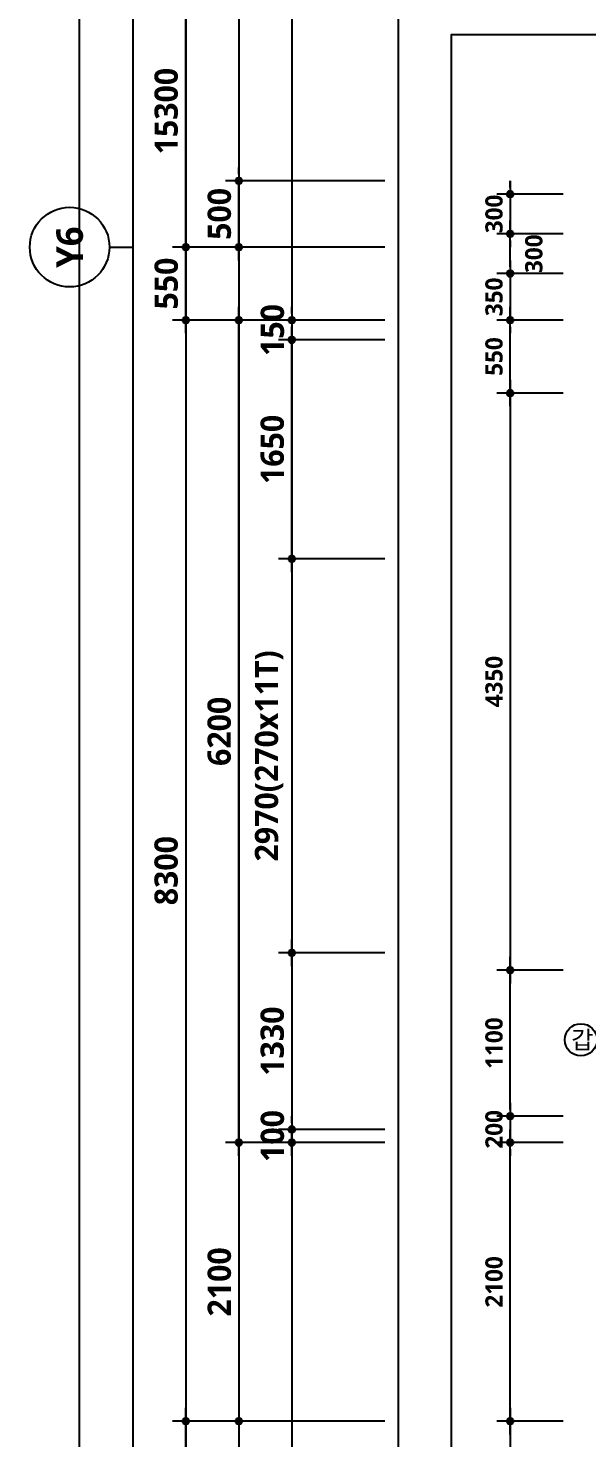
# Model space of a CAD drawing. Header units: millimetres. Extents: x -12482 to 126000, y 0 to 220200.
# Drawn here: x 55713 to 59923, y 71525 to 82150 of the extents above; entities that cross this region are included whole.
import ezdxf
from ezdxf.enums import TextEntityAlignment as Align

# ---------------------------------------------------------------- set-up
doc = ezdxf.new("R2010")
doc.units = ezdxf.units.MM
doc.header["$LTSCALE"] = 60
doc.layers.get('Defpoints').update_dxf_attribs({"color": 153})
for name, color, linetype in [('A-ANNO-DIM', 4, 'Continuous'), ('A-ANNO-SYMB', 7, 'Continuous'), ('A-ANNO-TEXT1', 7, 'Continuous'), ('A-ANNO-TITL', 7, 'Continuous'), ('A-ST-AXIS-BUB', 7, 'Continuous'), ('A-ST-AXIS-DIM', 7, 'Continuous')]:
    doc.layers.add(name, color=color, linetype=linetype)
doc.layers.add('G(그리드1)', color=185, linetype='Continuous', plot=False)
doc.layers.add('G(그리드2)', color=235, linetype='Continuous', plot=False)
doc.styles.add('2020음성 1차', font='NanumGothicBold.ttf')
doc.styles.add('SH_진천_나눔', font='')
doc.styles.get('SH_진천_나눔').set_extended_font_data('NanumGothic', bold=True)
doc.dimstyles.new('SHP 50', dxfattribs={"dimscale": 50, "dimtxt": 3.5, "dimasz": 1, "dimexe": 2, "dimexo": 2, "dimgap": 1, "dimtad": 1, "dimdec": 0, "dimzin": 0, "dimdsep": 46, "dimtxsty": 'SH_진천_나눔', "dimblk": 'DIMDOT', "dimcen": 0.09, "dimclrd": 256, "dimclre": 256, "dimclrt": 3, "dimadec": 0, "dimazin": 1, "dimtfac": 1, "dimtdec": 0, "dimtix": 1, "dimtmove": 2, "dimatfit": 0, "dimldrblk": 'DIMDOT', "dimfxl": 1, "dimtolj": 1, "dimtzin": 0, "dimlwd": -1, "dimlwe": -1, "dimarcsym": 0})
doc.dimstyles.new('SHP 50내부', dxfattribs={"dimscale": 50, "dimtxt": 2.6, "dimasz": 1, "dimexe": 2, "dimexo": 2, "dimgap": 1, "dimtad": 1, "dimdec": 0, "dimzin": 0, "dimdsep": 46, "dimtxsty": '2020음성 1차', "dimblk": 'DIMDOT', "dimcen": 0.09, "dimclrd": 256, "dimclre": 256, "dimclrt": 3, "dimadec": 0, "dimazin": 1, "dimtfac": 1, "dimtdec": 0, "dimtix": 1, "dimtmove": 2, "dimatfit": 0, "dimldrblk": 'DIMDOT', "dimfxl": 1, "dimtolj": 1, "dimtzin": 0, "dimlwd": -1, "dimlwe": -1, "dimarcsym": 0})

# ---------------------------------------------------------------- blocks, each defined once
blk = doc.blocks.new('A-ST-AXIS-BUB-1')
at = {"layer": 'A-ST-AXIS-BUB'}
blk.add_line((0, 350), (0, 0), dxfattribs=at)
blk.add_circle((0, 950), 600, dxfattribs=at)
blk = doc.blocks.new('DIMDOT')
at = {"color": 0}
blk.add_line((-2, 0), (2, 0), dxfattribs=at)
for radius in [0.5, 0.25]:
    blk.add_circle((0, 0), radius, dxfattribs=at)
blk = doc.blocks.new('*D17200')
at = {"layer": 'A-ST-AXIS-DIM'}
for p, q in [((58400, 79950), (56800, 79950)), ((56900, 79900), (56900, 71700)), ((58400, 71650), (56800, 71650))]:
    blk.add_line(p, q, dxfattribs=at)
at = {"layer": 'Defpoints', "color": 0}
for p in [(58500, 79950), (56900, 71650), (58500, 71650)]:
    blk.add_point(p, dxfattribs=at)
at = {"layer": 'A-ST-AXIS-DIM', "linetype": 'ByBlock', "xscale": 50, "yscale": 50, "zscale": 50}
for p, rotation in [((56900, 79950), 90), ((56900, 71650), 270)]:
    blk.add_blockref('DIMDOT', p, dxfattribs=dict(at, rotation=rotation))
at = {"layer": 'A-ST-AXIS-DIM', "color": 3, "insert": (56753, 75800), "char_height": 175, "attachment_point": 5, "rotation": 90, "style": 'SH_진천_나눔'}
blk.add_mtext('\\A1;8300', dxfattribs=at)
blk = doc.blocks.new('*D17201')
at = {"layer": 'A-ST-AXIS-DIM'}
for p, q in [((58400, 80500), (56800, 80500)), ((56900, 80000), (56900, 80450)), ((58400, 79950), (56800, 79950))]:
    blk.add_line(p, q, dxfattribs=at)
at = {"layer": 'Defpoints', "color": 0}
for p in [(56900, 80500), (58500, 80500), (58500, 79950)]:
    blk.add_point(p, dxfattribs=at)
at = {"layer": 'A-ST-AXIS-DIM', "linetype": 'ByBlock', "xscale": 50, "yscale": 50, "zscale": 50}
for p, rotation in [((56900, 80500), 90), ((56900, 79950), 270)]:
    blk.add_blockref('DIMDOT', p, dxfattribs=dict(at, rotation=rotation))
at = {"layer": 'A-ST-AXIS-DIM', "color": 3, "insert": (56754, 80225), "char_height": 175, "attachment_point": 5, "rotation": 90, "style": 'SH_진천_나눔'}
blk.add_mtext('\\A1;550', dxfattribs=at)
blk = doc.blocks.new('*D17202')
at = {"layer": 'A-ST-AXIS-DIM'}
for p, q in [((58400, 71650), (56800, 71650)), ((56900, 68050), (56900, 71600)), ((58400, 68000), (56800, 68000))]:
    blk.add_line(p, q, dxfattribs=at)
at = {"layer": 'Defpoints', "color": 0}
for p in [(56900, 71650), (58500, 71650), (58500, 68000)]:
    blk.add_point(p, dxfattribs=at)
at = {"layer": 'A-ST-AXIS-DIM', "linetype": 'ByBlock', "xscale": 50, "yscale": 50, "zscale": 50}
for p, rotation in [((56900, 71650), 90), ((56900, 68000), 270)]:
    blk.add_blockref('DIMDOT', p, dxfattribs=dict(at, rotation=rotation))
at = {"layer": 'A-ST-AXIS-DIM', "color": 3, "insert": (56753, 69825), "char_height": 175, "attachment_point": 5, "rotation": 90, "style": 'SH_진천_나눔'}
blk.add_mtext('\\A1;3650', dxfattribs=at)
blk = doc.blocks.new('*D17203')
at = {"layer": 'A-ST-AXIS-DIM'}
for p, q in [((58400, 73750), (57200, 73750)), ((57300, 73700), (57300, 71700)), ((58400, 71650), (57200, 71650))]:
    blk.add_line(p, q, dxfattribs=at)
at = {"layer": 'Defpoints', "color": 0}
for p in [(58500, 73750), (57300, 71650), (58500, 71650)]:
    blk.add_point(p, dxfattribs=at)
at = {"layer": 'A-ST-AXIS-DIM', "linetype": 'ByBlock', "xscale": 50, "yscale": 50, "zscale": 50}
for p, rotation in [((57300, 73750), 90), ((57300, 71650), 270)]:
    blk.add_blockref('DIMDOT', p, dxfattribs=dict(at, rotation=rotation))
at = {"layer": 'A-ST-AXIS-DIM', "color": 3, "insert": (57154, 72700), "char_height": 175, "attachment_point": 5, "rotation": 90, "style": 'SH_진천_나눔'}
blk.add_mtext('\\A1;2100', dxfattribs=at)
blk = doc.blocks.new('*D17204')
at = {"layer": 'A-ST-AXIS-DIM'}
for p, q in [((58400, 79950), (57200, 79950)), ((57300, 73800), (57300, 79900)), ((58400, 73750), (57200, 73750))]:
    blk.add_line(p, q, dxfattribs=at)
at = {"layer": 'Defpoints', "color": 0}
for p in [(57300, 79950), (58500, 79950), (58500, 73750)]:
    blk.add_point(p, dxfattribs=at)
at = {"layer": 'A-ST-AXIS-DIM', "linetype": 'ByBlock', "xscale": 50, "yscale": 50, "zscale": 50}
for p, rotation in [((57300, 79950), 90), ((57300, 73750), 270)]:
    blk.add_blockref('DIMDOT', p, dxfattribs=dict(at, rotation=rotation))
at = {"layer": 'A-ST-AXIS-DIM', "color": 3, "insert": (57153, 76850), "char_height": 175, "attachment_point": 5, "rotation": 90, "style": 'SH_진천_나눔'}
blk.add_mtext('\\A1;6200', dxfattribs=at)
blk = doc.blocks.new('*D18124')
at = {"layer": 'A-ST-AXIS-DIM'}
for p, q in [((57300, 81050), (57300, 81100)), ((58400, 81000), (57200, 81000)), ((57300, 80500), (57300, 81000)), ((58400, 80500), (57200, 80500)), ((57300, 80450), (57300, 80400))]:
    blk.add_line(p, q, dxfattribs=at)
at = {"layer": 'Defpoints', "color": 0}
for p in [(57300, 81000), (58500, 81000), (58500, 80500)]:
    blk.add_point(p, dxfattribs=at)
at = {"layer": 'A-ST-AXIS-DIM', "linetype": 'ByBlock', "xscale": 50, "yscale": 50, "zscale": 50}
for p, rotation in [((57300, 81000), 270), ((57300, 80500), 90)]:
    blk.add_blockref('DIMDOT', p, dxfattribs=dict(at, rotation=rotation))
at = {"layer": 'A-ST-AXIS-DIM', "color": 3, "insert": (57154, 80750), "char_height": 175, "attachment_point": 5, "rotation": 90, "style": 'SH_진천_나눔'}
blk.add_mtext('\\A1;500', dxfattribs=at)
blk = doc.blocks.new('갑종 TEXT100')
at = {"layer": 'A-ANNO-SYMB'}
blk.add_circle((0, 0), 243, dxfattribs=at)
at = {"layer": 'A-ANNO-TITL', "style": '2020음성 1차'}
blk.add_text('갑 ', height=266.7, dxfattribs=at).set_placement((67, 0), align=Align.MIDDLE_CENTER)
blk = doc.blocks.new('*D18172')
at = {"layer": 'A-ST-AXIS-DIM'}
for p, q in [((58400, 79800), (57600, 79800)), ((57700, 78200), (57700, 79750)), ((58400, 78150), (57600, 78150))]:
    blk.add_line(p, q, dxfattribs=at)
at = {"layer": 'Defpoints', "color": 0}
for p in [(57700, 79800), (58500, 79800), (58500, 78150)]:
    blk.add_point(p, dxfattribs=at)
at = {"layer": 'A-ST-AXIS-DIM', "linetype": 'ByBlock', "xscale": 50, "yscale": 50, "zscale": 50}
for p, rotation in [((57700, 79800), 90), ((57700, 78150), 270)]:
    blk.add_blockref('DIMDOT', p, dxfattribs=dict(at, rotation=rotation))
at = {"layer": 'A-ST-AXIS-DIM', "color": 3, "insert": (57553, 78975), "char_height": 175, "attachment_point": 5, "rotation": 90, "style": 'SH_진천_나눔'}
blk.add_mtext('\\A1;1650', dxfattribs=at)
blk = doc.blocks.new('*D18173')
at = {"layer": 'A-ST-AXIS-DIM'}
for p, q in [((58400, 75180), (57600, 75180)), ((57700, 75130), (57700, 73900)), ((58400, 73850), (57600, 73850))]:
    blk.add_line(p, q, dxfattribs=at)
at = {"layer": 'Defpoints', "color": 0}
for p in [(58500, 75180), (57700, 73850), (58500, 73850)]:
    blk.add_point(p, dxfattribs=at)
at = {"layer": 'A-ST-AXIS-DIM', "linetype": 'ByBlock', "xscale": 50, "yscale": 50, "zscale": 50}
for p, rotation in [((57700, 75180), 90), ((57700, 73850), 270)]:
    blk.add_blockref('DIMDOT', p, dxfattribs=dict(at, rotation=rotation))
at = {"layer": 'A-ST-AXIS-DIM', "color": 3, "insert": (57553, 74515), "char_height": 175, "attachment_point": 5, "rotation": 90, "style": 'SH_진천_나눔'}
blk.add_mtext('\\A1;1330', dxfattribs=at)
blk = doc.blocks.new('*D18174')
at = {"layer": 'A-ST-AXIS-DIM'}
for p, q in [((57700, 73900), (57700, 73950)), ((58400, 73850), (57600, 73850)), ((57700, 73750), (57700, 73850)), ((58400, 73750), (57600, 73750)), ((57700, 73700), (57700, 73650))]:
    blk.add_line(p, q, dxfattribs=at)
at = {"layer": 'Defpoints', "color": 0}
for p in [(57700, 73850), (58500, 73850), (58500, 73750)]:
    blk.add_point(p, dxfattribs=at)
at = {"layer": 'A-ST-AXIS-DIM', "linetype": 'ByBlock', "xscale": 50, "yscale": 50, "zscale": 50}
for p, rotation in [((57700, 73850), 270), ((57700, 73750), 90)]:
    blk.add_blockref('DIMDOT', p, dxfattribs=dict(at, rotation=rotation))
at = {"layer": 'A-ST-AXIS-DIM', "color": 3, "insert": (57554, 73800), "char_height": 175, "attachment_point": 5, "rotation": 90, "style": 'SH_진천_나눔'}
blk.add_mtext('\\A1;100', dxfattribs=at)
blk = doc.blocks.new('*D18175')
at = {"layer": 'A-ST-AXIS-DIM'}
for p, q in [((58400, 78150), (57600, 78150)), ((57700, 78100), (57700, 75230)), ((58400, 75180), (57600, 75180))]:
    blk.add_line(p, q, dxfattribs=at)
at = {"layer": 'Defpoints', "color": 0}
for p in [(58500, 78150), (57700, 75180), (58500, 75180)]:
    blk.add_point(p, dxfattribs=at)
at = {"layer": 'A-ST-AXIS-DIM', "linetype": 'ByBlock', "xscale": 50, "yscale": 50, "zscale": 50}
for p, rotation in [((57700, 78150), 90), ((57700, 75180), 270)]:
    blk.add_blockref('DIMDOT', p, dxfattribs=dict(at, rotation=rotation))
at = {"layer": 'A-ST-AXIS-DIM', "color": 3, "insert": (57528, 76665), "char_height": 175, "attachment_point": 5, "rotation": 90, "style": 'SH_진천_나눔'}
blk.add_mtext('\\A1;\\A1;2970(270x11T)', dxfattribs=at)
blk = doc.blocks.new('*D18380')
at = {"layer": 'A-ST-AXIS-DIM'}
for p, q in [((57700, 80000), (57700, 80050)), ((58400, 79950), (57600, 79950)), ((57700, 79950), (57700, 79800)), ((58400, 79800), (57600, 79800)), ((57700, 79750), (57700, 79700))]:
    blk.add_line(p, q, dxfattribs=at)
at = {"layer": 'Defpoints', "color": 0}
for p in [(58500, 79950), (57700, 79800), (58500, 79800)]:
    blk.add_point(p, dxfattribs=at)
at = {"layer": 'A-ST-AXIS-DIM', "linetype": 'ByBlock', "xscale": 50, "yscale": 50, "zscale": 50}
for p, rotation in [((57700, 79950), 270), ((57700, 79800), 90)]:
    blk.add_blockref('DIMDOT', p, dxfattribs=dict(at, rotation=rotation))
at = {"layer": 'A-ST-AXIS-DIM', "color": 3, "insert": (57554, 79875), "char_height": 175, "attachment_point": 5, "rotation": 90, "style": 'SH_진천_나눔'}
blk.add_mtext('\\A1;150', dxfattribs=at)
blk = doc.blocks.new('*D20751')
at = {"layer": 'A-ANNO-DIM'}
for p, q in [((59745, 73750), (59245, 73750)), ((59345, 71700), (59345, 73700)), ((59745, 71650), (59245, 71650))]:
    blk.add_line(p, q, dxfattribs=at)
at = {"layer": 'Defpoints', "color": 0}
for p in [(59345, 73750), (59845, 73750), (59845, 71650)]:
    blk.add_point(p, dxfattribs=at)
at = {"layer": 'A-ANNO-DIM', "linetype": 'ByBlock', "xscale": 50, "yscale": 50, "zscale": 50}
for p, rotation in [((59345, 73750), 90), ((59345, 71650), 270)]:
    blk.add_blockref('DIMDOT', p, dxfattribs=dict(at, rotation=rotation))
at = {"layer": 'A-ANNO-DIM', "color": 3, "insert": (59224, 72700), "char_height": 130, "attachment_point": 5, "rotation": 90, "style": '2020음성 1차'}
blk.add_mtext('\\A1;2100', dxfattribs=at)
blk = doc.blocks.new('*D20760')
at = {"layer": 'A-ANNO-DIM'}
for p, q in [((59745, 71650), (59245, 71650)), ((59345, 71600), (59345, 68050)), ((59745, 68000), (59245, 68000))]:
    blk.add_line(p, q, dxfattribs=at)
at = {"layer": 'Defpoints', "color": 0}
for p in [(59845, 71650), (59345, 68000), (59845, 68000)]:
    blk.add_point(p, dxfattribs=at)
at = {"layer": 'A-ANNO-DIM', "linetype": 'ByBlock', "xscale": 50, "yscale": 50, "zscale": 50}
for p, rotation in [((59345, 71650), 90), ((59345, 68000), 270)]:
    blk.add_blockref('DIMDOT', p, dxfattribs=dict(at, rotation=rotation))
at = {"layer": 'A-ANNO-DIM', "color": 3, "insert": (59224, 69825), "char_height": 130, "attachment_point": 5, "rotation": 90, "style": '2020음성 1차'}
blk.add_mtext('\\A1;3650', dxfattribs=at)
blk = doc.blocks.new('*D20761')
at = {"layer": 'A-ANNO-DIM'}
for p, q in [((59745, 73950), (59245, 73950)), ((59345, 74000), (59345, 74050)), ((59345, 73950), (59345, 73750)), ((59745, 73750), (59245, 73750)), ((59345, 73700), (59345, 73650))]:
    blk.add_line(p, q, dxfattribs=at)
at = {"layer": 'Defpoints', "color": 0}
for p in [(59845, 73950), (59345, 73750), (59845, 73750)]:
    blk.add_point(p, dxfattribs=at)
at = {"layer": 'A-ANNO-DIM', "linetype": 'ByBlock', "xscale": 50, "yscale": 50, "zscale": 50}
for p, rotation in [((59345, 73950), 270), ((59345, 73750), 90)]:
    blk.add_blockref('DIMDOT', p, dxfattribs=dict(at, rotation=rotation))
at = {"layer": 'A-ANNO-DIM', "color": 3, "insert": (59224, 73850), "char_height": 130, "attachment_point": 5, "rotation": 90, "style": '2020음성 1차'}
blk.add_mtext('\\A1;200', dxfattribs=at)
blk = doc.blocks.new('*D20763')
at = {"layer": 'A-ANNO-DIM'}
for p, q in [((59745, 75050), (59245, 75050)), ((59345, 74000), (59345, 75000)), ((59745, 73950), (59245, 73950))]:
    blk.add_line(p, q, dxfattribs=at)
at = {"layer": 'Defpoints', "color": 0}
for p in [(59345, 75050), (59845, 75050), (59845, 73950)]:
    blk.add_point(p, dxfattribs=at)
at = {"layer": 'A-ANNO-DIM', "linetype": 'ByBlock', "xscale": 50, "yscale": 50, "zscale": 50}
for p, rotation in [((59345, 75050), 90), ((59345, 73950), 270)]:
    blk.add_blockref('DIMDOT', p, dxfattribs=dict(at, rotation=rotation))
at = {"layer": 'A-ANNO-DIM', "color": 3, "insert": (59224, 74500), "char_height": 130, "attachment_point": 5, "rotation": 90, "style": '2020음성 1차'}
blk.add_mtext('\\A1;1100', dxfattribs=at)
blk = doc.blocks.new('*D20764')
at = {"layer": 'A-ANNO-DIM'}
for p, q in [((59745, 79400), (59245, 79400)), ((59345, 79350), (59345, 75100)), ((59745, 75050), (59245, 75050))]:
    blk.add_line(p, q, dxfattribs=at)
at = {"layer": 'Defpoints', "color": 0}
for p in [(59845, 79400), (59345, 75050), (59845, 75050)]:
    blk.add_point(p, dxfattribs=at)
at = {"layer": 'A-ANNO-DIM', "linetype": 'ByBlock', "xscale": 50, "yscale": 50, "zscale": 50}
for p, rotation in [((59345, 79400), 90), ((59345, 75050), 270)]:
    blk.add_blockref('DIMDOT', p, dxfattribs=dict(at, rotation=rotation))
at = {"layer": 'A-ANNO-DIM', "color": 3, "insert": (59224, 77225), "char_height": 130, "attachment_point": 5, "rotation": 90, "style": '2020음성 1차'}
blk.add_mtext('\\A1;4350', dxfattribs=at)
blk = doc.blocks.new('*D20765')
at = {"layer": 'A-ANNO-DIM'}
for p, q in [((59745, 79950), (59245, 79950)), ((59345, 79450), (59345, 79900)), ((59745, 79400), (59245, 79400))]:
    blk.add_line(p, q, dxfattribs=at)
at = {"layer": 'Defpoints', "color": 0}
for p in [(59345, 79950), (59845, 79950), (59845, 79400)]:
    blk.add_point(p, dxfattribs=at)
at = {"layer": 'A-ANNO-DIM', "linetype": 'ByBlock', "xscale": 50, "yscale": 50, "zscale": 50}
for p, rotation in [((59345, 79950), 90), ((59345, 79400), 270)]:
    blk.add_blockref('DIMDOT', p, dxfattribs=dict(at, rotation=rotation))
at = {"layer": 'A-ANNO-DIM', "color": 3, "insert": (59224, 79675), "char_height": 130, "attachment_point": 5, "rotation": 90, "style": '2020음성 1차'}
blk.add_mtext('\\A1;550', dxfattribs=at)
blk = doc.blocks.new('*D20766')
at = {"layer": 'A-ANNO-DIM'}
for p, q in [((59345, 80350), (59345, 80400)), ((59745, 80300), (59245, 80300)), ((59345, 80300), (59345, 79950)), ((59745, 79950), (59245, 79950)), ((59345, 79900), (59345, 79850))]:
    blk.add_line(p, q, dxfattribs=at)
at = {"layer": 'Defpoints', "color": 0}
for p in [(59845, 80300), (59345, 79950), (59845, 79950)]:
    blk.add_point(p, dxfattribs=at)
at = {"layer": 'A-ANNO-DIM', "linetype": 'ByBlock', "xscale": 50, "yscale": 50, "zscale": 50}
for p, rotation in [((59345, 80300), 270), ((59345, 79950), 90)]:
    blk.add_blockref('DIMDOT', p, dxfattribs=dict(at, rotation=rotation))
at = {"layer": 'A-ANNO-DIM', "color": 3, "insert": (59224, 80125), "char_height": 130, "attachment_point": 5, "rotation": 90, "style": '2020음성 1차'}
blk.add_mtext('\\A1;350', dxfattribs=at)
blk = doc.blocks.new('*D20767')
at = {"layer": 'A-ANNO-DIM'}
for p, q in [((59745, 80600), (59245, 80600)), ((59345, 80350), (59345, 80550)), ((59745, 80300), (59245, 80300))]:
    blk.add_line(p, q, dxfattribs=at)
at = {"layer": 'Defpoints', "color": 0}
for p in [(59345, 80600), (59845, 80600), (59845, 80300)]:
    blk.add_point(p, dxfattribs=at)
at = {"layer": 'A-ANNO-DIM', "linetype": 'ByBlock', "xscale": 50, "yscale": 50, "zscale": 50}
for p, rotation in [((59345, 80600), 90), ((59345, 80300), 270)]:
    blk.add_blockref('DIMDOT', p, dxfattribs=dict(at, rotation=rotation))
at = {"layer": 'A-ANNO-DIM', "color": 3, "insert": (59524, 80450), "char_height": 130, "attachment_point": 5, "rotation": 90, "style": '2020음성 1차'}
blk.add_mtext('\\A1;300', dxfattribs=at)
blk = doc.blocks.new('*D20768')
at = {"layer": 'A-ANNO-DIM'}
for p, q in [((59345, 80950), (59345, 81000)), ((59745, 80900), (59245, 80900)), ((59345, 80900), (59345, 80600)), ((59745, 80600), (59245, 80600)), ((59345, 80550), (59345, 80500))]:
    blk.add_line(p, q, dxfattribs=at)
at = {"layer": 'Defpoints', "color": 0}
for p in [(59845, 80900), (59345, 80600), (59845, 80600)]:
    blk.add_point(p, dxfattribs=at)
at = {"layer": 'A-ANNO-DIM', "linetype": 'ByBlock', "xscale": 50, "yscale": 50, "zscale": 50}
for p, rotation in [((59345, 80900), 270), ((59345, 80600), 90)]:
    blk.add_blockref('DIMDOT', p, dxfattribs=dict(at, rotation=rotation))
at = {"layer": 'A-ANNO-DIM', "color": 3, "insert": (59224, 80750), "char_height": 130, "attachment_point": 5, "rotation": 90, "style": '2020음성 1차'}
blk.add_mtext('\\A1;300', dxfattribs=at)

msp = doc.modelspace()

# ---------------------------------------------------------------- linework, layer by layer
at = {"layer": 'A-ST-AXIS-DIM'}
for p, q in [((56900, 80550), (56900, 82500)), ((58200, 80500), (56800, 80500))]:
    msp.add_line(p, q, dxfattribs=at)
at = {"layer": 'G(그리드1)'}
for points in [[(56100, 84900), (43500, 84900), (43500, 63600), (56100, 63600)], [(67450, 84900), (56500, 84900), (56500, 63600), (67450, 63600)], [(67050, 84500), (56900, 84500), (56900, 64800), (67050, 64800)], [(66650, 84100), (57300, 84100), (57300, 65200), (66650, 65200)], [(66250, 83700), (57700, 83700), (57700, 65600), (66250, 65600)], [(65450, 82500), (58500, 82500), (58500, 66400), (65450, 66400)]]:
    msp.add_lwpolyline(points, close=True, dxfattribs=at)
at = {"layer": 'G(그리드2)'}
msp.add_lwpolyline([(65050, 82100), (58900, 82100), (58900, 66800), (65050, 66800)], close=True, dxfattribs=at)

# ---------------------------------------------------------------- block references
at = {"xscale": 0.5, "yscale": 0.5, "zscale": 0.5}
msp.add_blockref('갑종 TEXT100', (59878.3, 74525, 103000), dxfattribs=at)
at = {"layer": 'A-ST-AXIS-BUB', "xscale": 0.5, "yscale": 0.5, "zscale": 0.5, "rotation": 90}
msp.add_blockref('A-ST-AXIS-BUB-1', (56500, 80500), dxfattribs=at)
at = {"layer": 'A-ST-AXIS-DIM', "xscale": 50, "yscale": 50, "zscale": 50, "rotation": 270}
msp.add_blockref('DIMDOT', (56900, 80500), dxfattribs=at)

# ---------------------------------------------------------------- texts
at = {"layer": 'A-ANNO-TEXT1', "style": 'SH_진천_나눔'}
msp.add_text('Y6', height=200, rotation=90, dxfattribs=at).set_placement((56025, 80500), align=Align.MIDDLE_CENTER)
at = {"layer": 'A-ST-AXIS-DIM', "color": 3, "insert": (56753.4, 81525), "char_height": 175, "attachment_point": 5, "rotation": 90, "style": 'SH_진천_나눔'}
msp.add_mtext('\\A1;15300', dxfattribs=at)

# ---------------------------------------------------------------- dimensions: what is measured, and where the dimension line sits
at = {"layer": 'A-ANNO-DIM'}
for base, p1, p2, angle, picture, middle in [((59345.5, 80600, 103000), (59845.5, 80900, 103000), (59845.5, 80600, 103000), 270, '*D20768', (59223.8, 80750, 103000)), ((59345.5, 79950, 103000), (59845.5, 80300, 103000), (59845.5, 79950, 103000), 270, '*D20766', (59223.8, 80125, 103000)), ((59345.5, 79950, 103000), (59845.5, 79400, 103000), (59845.5, 79950, 103000), 90, '*D20765', (59224, 79675, 103000)), ((59345.5, 75050, 103000), (59845.5, 79400, 103000), (59845.5, 75050, 103000), 270, '*D20764', (59223.8, 77225, 103000)), ((59345.5, 75050, 103000), (59845.5, 73950, 103000), (59845.5, 75050, 103000), 90, '*D20763', (59224.2, 74500, 103000)), ((59345.5, 73750, 103000), (59845.5, 73950, 103000), (59845.5, 73750, 103000), 270, '*D20761', (59224, 73850, 103000)), ((59345.5, 73750, 103000), (59845.5, 71650, 103000), (59845.5, 73750, 103000), 90, '*D20751', (59224, 72700, 103000)), ((59345.5, 68000, 103000), (59845.5, 71650, 103000), (59845.5, 68000, 103000), 270, '*D20760', (59223.8, 69825, 103000))]:
    dim = msp.add_linear_dim(base=base, p1=p1, p2=p2, angle=angle, dimstyle='SHP 50내부', override={"dimtxsty": '2020음성 1차', "dimldrblk": 'DIMDOT'}, dxfattribs=at)
    dim.commit()
    dim.dimension.update_dxf_attribs({"geometry": picture, "text_midpoint": middle})
dim = msp.add_linear_dim(base=(59345.5, 80600, 103000), p1=(59845.5, 80300, 103000), p2=(59845.5, 80600, 103000), angle=90, dimstyle='SHP 50내부', override={"dimtxsty": '2020음성 1차', "dimldrblk": 'DIMDOT'}, dxfattribs=at)
dim.commit()
dim.dimension.update_dxf_attribs({"geometry": '*D20767', "text_midpoint": (59523.8, 80450, 103000), "dimtype": 160})
at = {"layer": 'A-ST-AXIS-DIM'}
for base, p1, p2, angle, picture, middle in [((57300, 81000), (58500, 80500), (58500, 81000), 90, '*D18124', (57153.8, 80750)), ((56900, 80500), (58500, 79950), (58500, 80500), 90, '*D17201', (56753.8, 80225)), ((56900, 71650), (58500, 79950), (58500, 71650), 270, '*D17200', (56753.4, 75800)), ((57300, 79950), (58500, 73750), (58500, 79950), 90, '*D17204', (57153.4, 76850)), ((57300, 71650), (58500, 73750), (58500, 71650), 270, '*D17203', (57153.8, 72700)), ((56900, 71650), (58500, 68000), (58500, 71650), 90, '*D17202', (56753.4, 69825))]:
    dim = msp.add_linear_dim(base=base, p1=p1, p2=p2, angle=angle, dimstyle='SHP 50', dxfattribs=at)
    dim.commit()
    dim.dimension.update_dxf_attribs({"geometry": picture, "text_midpoint": middle})
for base, p1, p2, angle, picture, middle in [((57700, 79800), (58500, 79950), (58500, 79800), 90, '*D18380', (57553.8, 79875)), ((57700, 79800), (58500, 78150), (58500, 79800), 270, '*D18172', (57553.4, 78975)), ((57700, 73850), (58500, 75180), (58500, 73850), 90, '*D18173', (57553.4, 74515)), ((57700, 73850), (58500, 73750), (58500, 73850), 270, '*D18174', (57554, 73800))]:
    dim = msp.add_linear_dim(base=base, p1=p1, p2=p2, angle=angle, dimstyle='SHP 50', override={"dimtxsty": 'SH_진천_나눔', "dimldrblk": 'DIMDOT'}, dxfattribs=at)
    dim.commit()
    dim.dimension.update_dxf_attribs({"geometry": picture, "text_midpoint": middle})
dim = msp.add_linear_dim(base=(57700, 75180), p1=(58500, 78150), p2=(58500, 75180), angle=90, text='\\A1;<>(270x11T)\\X', dimstyle='SHP 50', override={"dimtxsty": 'SH_진천_나눔', "dimldrblk": 'DIMDOT'}, dxfattribs=at)
dim.commit()
dim.dimension.update_dxf_attribs({"geometry": '*D18175', "text_midpoint": (57528.4, 76665)})

doc.saveas('drawing.dxf')
